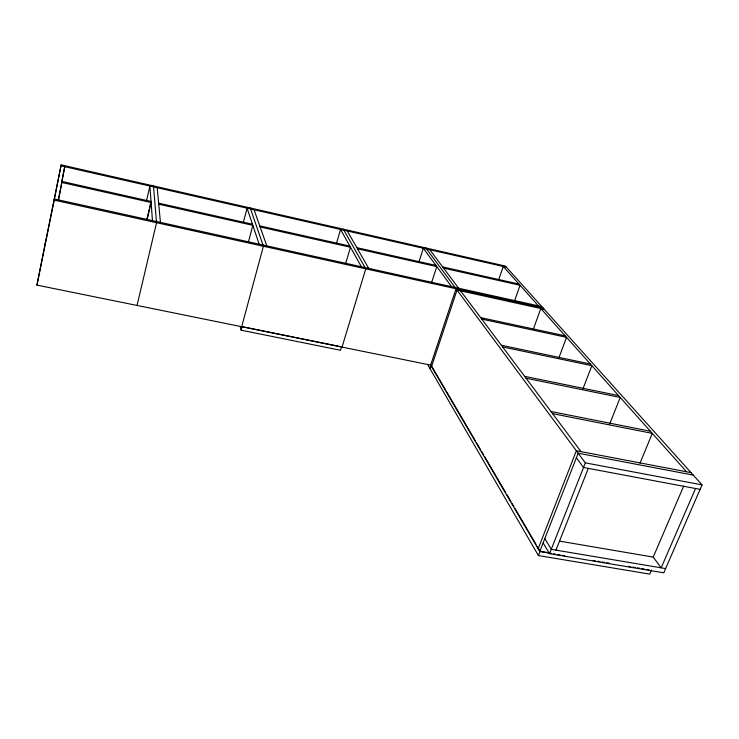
<?xml version="1.0" encoding="UTF-8"?>
<svg xmlns="http://www.w3.org/2000/svg" width="739" height="739" viewBox="0 0 739 739"><rect width="100%" height="100%" fill="white"/><g stroke="black" fill="none" stroke-linecap="round" stroke-linejoin="round"><path stroke-width="1.11" d="M58.603 199.909L64.755 166.672L61.762 181.323M551.128 553.419L539.766 551.516L430.652 365.103L36.95 285.115L45.402 242.521M543.119 542.925L549.557 553.696L663.779 572.817L702.05 484.886L505.402 266.077L61.171 164.889L54.215 200.121L543.017 307.923M45.181 243.639L61.171 164.889M36.95 285.115L54.437 198.994L541.816 306.593M58.141 200.5L61.827 182.487L151.116 202.514L146.969 220.361M146.553 200.592L149.915 186.062L152.446 220.628M146.645 220.361L149.232 209.239M149.749 207.012L150.784 202.56M137.057 305.456L156.548 222.698L153.472 185.914M243.325 222.55L247.094 208.176L259.14 244.184M248.461 241.856L252.83 225.33L158.737 204.223M241.69 326.712L263.398 246.263L250.244 207.955M241.117 330.167L242.069 326.638L341.566 346.859L340.531 350.286L241.117 330.167L240.314 326.795M336.411 243.676L340.559 229.45L361.371 266.751M345.575 263.805L350.489 247.242L260.146 226.975M342.037 347.099L365.759 268.839L343.33 229.164M418.81 262.4L423.308 248.276L451.557 286.667M431.465 283.019L436.795 266.603L357.51 248.812M430.652 365.103L456.065 288.746M430.939 365.011L429.821 368.364L427.512 364.392M431.53 366.599L457.035 290.058L544.227 309.272M498.797 279.425L503.259 266.474L538.408 305.835M514.316 301.567L520.053 285.282L443.566 268.128M533.364 329.104L540.8 308.514L686.577 471.787M558.915 357.787L566.536 337.335L481.745 319.091M582.822 389.176L591.837 365.685L502.594 346.924M538.158 548.772L576.346 450.744L691.057 472.646M539.766 551.516L578.157 453.192L693.265 475.112M651.512 569.963L649.729 574.111L538.426 555.571L540.098 551.294L537.188 546.324M549.557 553.696L585.343 462.873L425.756 247.934M555.959 550.121L588.299 468.387M609.666 424.084L620.224 397.471L526.039 378.211M639.992 463.214L652.278 433.377L552.578 413.637M683.695 486.096L653.211 557.095L661.156 567.838L695.556 488.497M665.617 568.587L551.276 549.336L544.809 538.611M540.098 551.294L549.197 552.818M553.4 553.797L555.673 554.176M557.945 554.555L560.217 554.943M562.481 555.322L564.753 555.7M593.158 560.458L595.431 560.836M597.694 561.215L599.966 561.603M602.239 561.982L604.511 562.361M606.784 562.739L609.056 563.118M628.372 566.351L630.644 566.739M632.907 567.118L635.18 567.497M637.452 567.875L639.725 568.254M641.997 568.642L644.269 569.021M646.542 569.399L648.814 569.778M559.469 541.105L653.1 557.077M700.101 489.357L583.524 467.491L576.374 457.755M585.343 462.873L702.05 484.886M550.98 411.512L650.357 431.225M524.635 376.336L618.525 395.568M501.356 345.261L590.332 363.994M480.636 317.604L565.178 335.82M62.011 181.461L151.042 201.451M158.636 203.16L252.461 224.222M259.749 225.866L349.843 246.096M356.845 247.667L435.927 265.421M442.679 266.936L518.972 284.072M60.986 165.822L506.409 267.185M429.812 249.754L458.623 288.228M460.591 290.843L581.048 451.64M445.118 389.213L431.133 365.343L430.015 368.696L538.426 555.571M446.282 391.199L475.417 440.915M476.581 442.91L480.664 449.866M481.828 451.862L483.574 454.836M484.738 456.831L505.716 492.627M506.889 494.613L510.963 501.578M512.127 503.564L513.882 506.548M515.046 508.534L536.024 544.338M347.284 230.974L368.715 268.377M254.087 209.765L266.797 245.875M157.185 187.715L160.446 222.393"/></g></svg>
